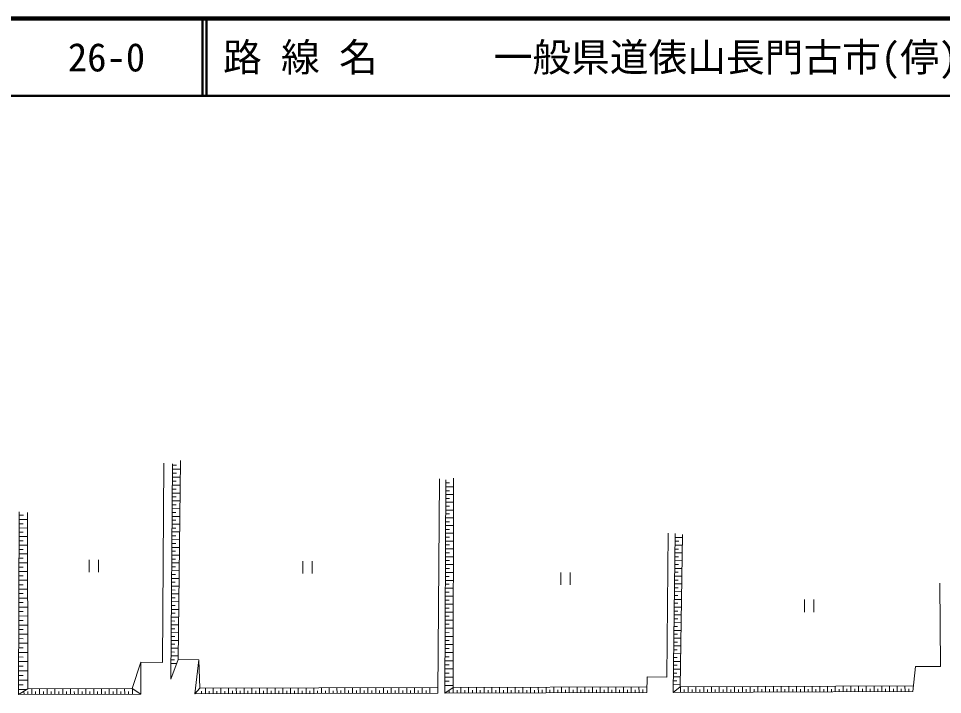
# Model space of a CAD drawing. Units: millimetres, scale not verified. Extents: x 40000 to 680000, y 20000 to 380000.
# Drawn here: x 153966 to 273297, y 292764 to 380000 of the extents above; entities that cross this region are included whole.
import ezdxf
from ezdxf.enums import TextEntityAlignment as Align

# ---------------------------------------------------------------- set-up
doc = ezdxf.new("R2010")
doc.units = ezdxf.units.MM
doc.header["$LTSCALE"] = 1000
for name, color, linetype, lineweight in [('M-BGD', 7, 'Continuous', 13), ('M-TTL', 2, 'Continuous', 140), ('M-TTL-LINE', 7, 'Continuous', 50), ('M-TTL-TXT', 7, 'Continuous', 13)]:
    doc.layers.add(name, color=color, linetype=linetype, lineweight=lineweight)
doc.styles.add('ＭＳ ゴシック', font='')
doc.styles.get('ＭＳ ゴシック').set_extended_font_data('MS Gothic')

msp = doc.modelspace()

# ---------------------------------------------------------------- linework, layer by layer
at = {"layer": 'M-BGD'}
for p, q in [((172561, 296900), (172755, 322631)), ((173852, 322552), (173659, 294751)), ((173850, 322345), (174366, 322341)), ((174580, 297271), (174892, 322947)), ((173843, 321316), (174356, 321312)), ((173847, 321829), (174878, 321822)), ((173836, 320292), (174347, 320289)), ((173840, 320803), (174866, 320796)), ((208357, 320609), (208102, 292940)), ((209147, 320449), (209031, 292943)), ((209145, 320067), (209636, 320065)), ((210098, 293673), (210126, 320683)), ((173825, 318766), (174841, 318759)), ((173829, 319274), (174337, 319270)), ((173832, 319782), (174853, 319774)), ((209141, 319067), (209634, 319065)), ((209143, 319567), (210125, 319563)), ((173818, 317755), (174829, 317748)), ((173822, 318261), (174327, 318257)), ((209135, 317568), (210123, 317563)), ((209137, 318067), (209631, 318065)), ((209139, 318567), (210124, 318563)), ((154044, 316328), (153978, 292764)), ((155185, 293494), (155141, 316252)), ((173808, 316250), (174308, 316247)), ((173811, 316750), (174817, 316743)), ((173815, 317253), (174318, 317249)), ((209131, 316568), (210122, 316563)), ((209133, 317068), (209629, 317065)), ((154042, 315359), (155143, 315356)), ((154043, 315909), (154594, 315908)), ((173801, 315250), (174298, 315247)), ((173805, 315750), (174805, 315743)), ((209124, 315068), (209623, 315065)), ((209127, 315568), (210121, 315563)), ((209129, 316068), (209626, 316065)), ((154039, 314252), (155145, 314249)), ((154040, 314806), (154593, 314804)), ((173794, 314250), (174289, 314247)), ((173798, 314750), (174792, 314743)), ((209120, 314067), (209621, 314065)), ((209122, 314568), (210120, 314563)), ((154035, 313141), (155147, 313138)), ((154037, 313697), (154593, 313695)), ((173784, 312750), (174768, 312743)), ((173787, 313250), (174279, 313247)), ((173791, 313750), (174780, 313743)), ((209116, 313065), (209618, 313063)), ((209118, 313567), (210119, 313563)), ((237689, 295002), (237877, 313589)), ((238774, 313541), (238531, 293039)), ((238768, 313038), (239709, 313027)), ((239418, 293769), (239715, 313420)), ((154031, 311463), (154592, 311462)), ((154032, 312024), (155149, 312021)), ((154034, 312583), (154592, 312581)), ((173777, 311750), (174756, 311744)), ((173780, 312250), (174270, 312247)), ((209110, 311556), (210117, 311552)), ((209112, 312059), (209615, 312057)), ((209114, 312563), (210118, 312559)), ((238750, 311538), (239217, 311533)), ((238756, 312038), (239694, 312027)), ((238762, 312538), (239231, 312532)), ((154028, 310338), (154591, 310337)), ((154029, 310902), (155151, 310899)), ((173770, 310750), (174744, 310744)), ((173773, 311250), (174260, 311247)), ((209105, 310546), (210116, 310542)), ((209108, 311051), (209613, 311049)), ((238738, 310538), (239204, 310533)), ((238744, 311038), (239679, 311027)), ((154024, 309208), (154591, 309206)), ((154026, 309775), (155153, 309771)), ((163088, 310161), (163088, 308561)), ((164288, 308561), (164288, 310161)), ((173760, 309250), (174241, 309247)), ((173763, 309750), (174732, 309744)), ((173767, 310250), (174251, 310247)), ((190689, 309977), (190689, 308377)), ((191889, 308377), (191889, 309977)), ((209101, 309532), (210115, 309528)), ((209103, 310039), (209610, 310037)), ((238726, 309538), (239190, 309533)), ((238732, 310038), (239663, 310027)), ((154021, 308072), (154590, 308071)), ((154023, 308642), (155156, 308638)), ((173753, 308250), (174232, 308247)), ((173756, 308750), (174719, 308744)), ((209095, 308006), (209605, 308004)), ((209097, 308516), (210114, 308512)), ((209099, 309024), (209607, 309022)), ((223994, 308505), (223994, 306905)), ((225194, 306905), (225194, 308505)), ((238709, 308038), (239633, 308027)), ((238714, 308538), (239177, 308533)), ((238720, 309038), (239648, 309027)), ((154018, 306931), (154590, 306930)), ((154020, 307503), (155158, 307500)), ((173742, 306750), (174695, 306744)), ((173746, 307250), (174222, 307247)), ((173749, 307750), (174707, 307744)), ((209091, 306985), (209602, 306982)), ((209093, 307496), (210112, 307492)), ((238697, 307038), (239618, 307027)), ((238703, 307538), (239163, 307533)), ((273051, 296358), (272953, 307117)), ((154015, 305785), (154589, 305783)), ((154016, 306360), (155160, 306356)), ((173735, 305750), (174683, 305744)), ((173739, 306250), (174213, 306247)), ((209086, 305960), (209599, 305958)), ((209088, 306473), (210111, 306469)), ((238679, 305538), (239136, 305533)), ((238685, 306038), (239603, 306028)), ((238691, 306538), (239150, 306533)), ((154011, 304633), (154589, 304631)), ((154013, 305210), (155162, 305207)), ((173728, 304750), (174671, 304744)), ((173732, 305250), (174203, 305247)), ((209080, 304417), (210109, 304413)), ((209082, 304932), (209597, 304930)), ((209084, 305447), (210110, 305443)), ((238667, 304539), (239123, 304533)), ((238673, 305038), (239588, 305028)), ((255459, 305009), (255459, 303409)), ((256659, 303409), (256659, 305009)), ((154008, 303476), (154588, 303474)), ((154010, 304056), (155165, 304052)), ((173718, 303251), (174184, 303247)), ((173722, 303750), (174659, 303744)), ((173725, 304250), (174194, 304247)), ((209075, 303385), (210108, 303380)), ((209078, 303901), (209594, 303899)), ((238655, 303539), (239109, 303533)), ((238661, 304039), (239573, 304028)), ((154005, 302313), (154588, 302311)), ((154007, 302895), (155167, 302892)), ((173711, 302251), (174175, 302247)), ((173715, 302751), (174647, 302744)), ((209071, 302349), (210107, 302345)), ((209073, 302867), (209591, 302865)), ((238638, 302039), (239543, 302028)), ((238643, 302539), (239096, 302533)), ((238649, 303039), (239558, 303028)), ((154002, 301144), (154587, 301142)), ((154003, 301730), (155169, 301726)), ((173701, 300751), (174622, 300744)), ((173704, 301251), (174165, 301247)), ((173708, 301751), (174634, 301744)), ((209064, 300788), (209586, 300786)), ((209067, 301310), (210106, 301305)), ((209069, 301829), (209588, 301827)), ((238626, 301039), (239528, 301028)), ((238632, 301539), (239083, 301533)), ((153998, 299970), (154587, 299968)), ((154000, 300558), (155171, 300555)), ((173694, 299751), (174610, 299744)), ((173697, 300251), (174155, 300247)), ((209060, 299744), (209583, 299742)), ((209062, 300267), (210105, 300263)), ((238608, 299539), (239056, 299534)), ((238614, 300039), (239512, 300028)), ((238620, 300539), (239069, 300533)), ((153995, 298790), (154586, 298788)), ((153997, 299381), (155174, 299378)), ((173687, 298751), (174598, 298744)), ((173690, 299251), (174146, 299247)), ((209056, 298697), (209580, 298695)), ((209058, 299221), (210104, 299217)), ((238596, 298539), (239042, 298534)), ((238602, 299039), (239497, 299028)), ((153992, 297605), (154586, 297603)), ((153993, 298199), (155176, 298196)), ((173659, 294751), (174580, 297271)), ((173677, 297251), (174121, 297248)), ((173680, 297751), (174586, 297744)), ((173683, 298251), (174136, 298247)), ((174580, 297271), (177255, 297239)), ((177255, 297239), (176750, 292838)), ((177255, 297239), (177400, 293567)), ((209051, 297646), (209577, 297644)), ((209053, 298172), (210103, 298168)), ((238584, 297539), (239029, 297534)), ((238590, 298039), (239482, 298028)), ((153988, 296414), (154585, 296412)), ((153990, 297011), (155178, 297007)), ((168651, 293538), (169750, 296916)), ((169750, 296916), (169750, 292815)), ((169750, 296916), (172561, 296900)), ((173673, 296751), (174388, 296746)), ((209045, 296064), (210100, 296060)), ((209047, 296592), (209575, 296590)), ((209049, 297120), (210101, 297116)), ((238567, 296039), (239452, 296029)), ((238572, 296539), (239015, 296534)), ((238578, 297039), (239467, 297029)), ((269454, 293140), (269788, 296379)), ((269788, 296379), (273051, 296358)), ((153985, 295217), (154585, 295215)), ((153987, 295817), (155181, 295813)), ((209040, 295005), (210099, 295001)), ((209042, 295535), (209572, 295533)), ((235103, 293028), (235169, 295034)), ((235169, 295034), (237689, 295002)), ((238555, 295039), (239437, 295029)), ((238561, 295539), (239002, 295534)), ((153982, 294013), (154586, 294011)), ((153983, 294617), (155183, 294614)), ((176750, 292838), (177400, 293567)), ((177400, 293567), (208109, 293667)), ((178103, 292842), (178100, 293569)), ((179103, 292846), (179100, 293572)), ((180103, 292849), (180100, 293575)), ((181103, 292852), (181100, 293579)), ((182103, 292855), (182100, 293582)), ((183103, 292859), (183100, 293585)), ((184103, 292862), (184100, 293588)), ((185103, 292865), (185100, 293592)), ((186103, 292868), (186100, 293595)), ((187103, 292872), (187100, 293598)), ((188103, 292875), (188100, 293601)), ((189103, 292878), (189100, 293605)), ((190103, 292881), (190100, 293608)), ((191103, 292885), (191100, 293611)), ((192103, 292888), (192100, 293614)), ((193103, 292891), (193100, 293618)), ((194103, 292894), (194100, 293621)), ((195102, 292898), (195100, 293624)), ((196102, 292901), (196100, 293628)), ((197102, 292904), (197100, 293631)), ((198102, 292907), (198100, 293634)), ((199102, 292911), (199100, 293637)), ((200102, 292914), (200100, 293641)), ((201102, 292917), (201100, 293644)), ((202102, 292921), (202100, 293647)), ((203102, 292924), (203100, 293650)), ((204102, 292927), (204100, 293654)), ((205102, 292930), (205100, 293657)), ((206102, 292934), (206100, 293660)), ((207102, 292937), (207100, 293663)), ((209031, 292943), (210098, 293673)), ((209036, 293943), (210098, 293939)), ((209038, 294474), (209569, 294472)), ((210098, 293673), (235127, 293755)), ((210103, 292947), (210100, 293673)), ((211103, 292950), (211100, 293676)), ((212103, 292953), (212100, 293680)), ((213103, 292956), (213100, 293683)), ((214103, 292960), (214100, 293686)), ((215103, 292963), (215100, 293689)), ((216103, 292966), (216100, 293693)), ((217103, 292969), (217100, 293696)), ((218103, 292973), (218100, 293699)), ((219103, 292976), (219100, 293703)), ((220103, 292979), (220100, 293706)), ((221103, 292982), (221100, 293709)), ((222103, 292986), (222100, 293712)), ((223103, 292989), (223100, 293716)), ((224103, 292992), (224100, 293719)), ((225103, 292996), (225100, 293722)), ((226103, 292999), (226100, 293725)), ((227103, 293002), (227100, 293729)), ((228103, 293005), (228100, 293732)), ((229103, 293009), (229100, 293735)), ((230103, 293012), (230100, 293738)), ((231103, 293015), (231100, 293742)), ((232103, 293018), (232100, 293745)), ((233103, 293022), (233100, 293748)), ((234103, 293025), (234100, 293751)), ((239418, 293769), (238531, 293039)), ((238543, 294039), (239422, 294029)), ((238549, 294539), (238988, 294534)), ((239418, 293769), (269529, 293867)), ((239454, 293042), (239452, 293769)), ((240454, 293046), (240452, 293772)), ((241454, 293049), (241452, 293775)), ((242454, 293052), (242452, 293779)), ((243454, 293055), (243452, 293782)), ((244454, 293059), (244452, 293785)), ((245454, 293062), (245452, 293788)), ((246454, 293065), (246452, 293792)), ((247454, 293068), (247452, 293795)), ((248454, 293072), (248452, 293798)), ((249454, 293075), (249452, 293802)), ((250454, 293078), (250452, 293805)), ((251454, 293081), (251452, 293808)), ((252454, 293085), (252452, 293811)), ((253454, 293088), (253452, 293815)), ((254454, 293091), (254452, 293818)), ((255454, 293095), (255452, 293821)), ((256454, 293098), (256452, 293824)), ((257454, 293101), (257452, 293828)), ((258454, 293104), (258451, 293831)), ((259454, 293108), (259451, 293834)), ((260454, 293111), (260451, 293837)), ((261454, 293114), (261451, 293841)), ((262454, 293117), (262451, 293844)), ((263454, 293121), (263451, 293847)), ((264454, 293124), (264451, 293850)), ((265454, 293127), (265451, 293854)), ((266454, 293130), (266451, 293857)), ((267454, 293134), (267451, 293860)), ((268454, 293137), (268451, 293863)), ((155185, 293494), (153978, 292764)), ((153978, 292764), (169750, 292815)), ((153980, 293408), (155039, 293405)), ((154680, 292766), (154679, 293188)), ((155180, 292768), (155179, 293131)), ((155185, 293494), (168651, 293538)), ((155680, 292769), (155678, 293496)), ((156180, 292771), (156179, 293134)), ((156680, 292772), (156678, 293499)), ((157180, 292774), (157179, 293137)), ((157680, 292776), (157678, 293502)), ((158180, 292777), (158179, 293141)), ((158680, 292779), (158678, 293505)), ((159180, 292781), (159179, 293144)), ((159680, 292782), (159678, 293509)), ((160180, 292784), (160179, 293147)), ((160680, 292785), (160678, 293512)), ((161180, 292787), (161179, 293150)), ((161680, 292789), (161678, 293515)), ((162180, 292790), (162179, 293154)), ((162680, 292792), (162678, 293519)), ((163180, 292794), (163179, 293157)), ((163680, 292795), (163678, 293522)), ((164180, 292797), (164179, 293160)), ((164680, 292798), (164678, 293525)), ((165180, 292800), (165179, 293163)), ((165680, 292802), (165678, 293528)), ((166180, 292803), (166179, 293167)), ((166680, 292805), (166678, 293532)), ((167180, 292807), (167179, 293170)), ((167680, 292808), (167678, 293535)), ((168180, 292810), (168179, 293173)), ((169750, 292815), (168651, 293538)), ((168680, 292812), (168678, 293521)), ((176750, 292838), (208102, 292940)), ((177603, 292841), (177601, 293204)), ((178603, 292844), (178601, 293207)), ((179603, 292847), (179601, 293210)), ((180603, 292850), (180601, 293214)), ((181603, 292854), (181601, 293217)), ((182603, 292857), (182601, 293220)), ((183603, 292860), (183601, 293223)), ((184603, 292863), (184601, 293227)), ((185603, 292867), (185601, 293230)), ((186603, 292870), (186601, 293233)), ((187603, 292873), (187601, 293237)), ((188603, 292877), (188601, 293240)), ((189603, 292880), (189601, 293243)), ((190603, 292883), (190601, 293246)), ((191603, 292886), (191601, 293250)), ((192603, 292890), (192601, 293253)), ((193603, 292893), (193601, 293256)), ((194602, 292896), (194601, 293259)), ((195602, 292899), (195601, 293263)), ((196602, 292903), (196601, 293266)), ((197602, 292906), (197601, 293269)), ((198602, 292909), (198601, 293272)), ((199602, 292912), (199601, 293276)), ((200602, 292916), (200601, 293279)), ((201602, 292919), (201601, 293282)), ((202602, 292922), (202601, 293285)), ((203602, 292925), (203601, 293289)), ((204602, 292929), (204601, 293292)), ((205602, 292932), (205601, 293295)), ((206602, 292935), (206601, 293298)), ((209031, 292943), (235103, 293028)), ((209603, 292945), (209602, 293308)), ((210603, 292948), (210602, 293312)), ((211603, 292952), (211602, 293315)), ((212603, 292955), (212602, 293318)), ((213603, 292958), (213602, 293321)), ((214603, 292961), (214602, 293325)), ((215603, 292965), (215602, 293328)), ((216603, 292968), (216602, 293331)), ((217603, 292971), (217602, 293334)), ((218603, 292974), (218602, 293338)), ((219603, 292978), (219602, 293341)), ((220603, 292981), (220602, 293344)), ((221603, 292984), (221602, 293347)), ((222603, 292987), (222602, 293351)), ((223603, 292991), (223602, 293354)), ((224603, 292994), (224602, 293357)), ((225603, 292997), (225602, 293360)), ((226603, 293000), (226602, 293364)), ((227603, 293004), (227602, 293367)), ((228603, 293007), (228602, 293370)), ((229603, 293010), (229602, 293373)), ((230603, 293013), (230602, 293377)), ((231603, 293017), (231602, 293380)), ((232603, 293020), (232601, 293383)), ((233603, 293023), (233601, 293387)), ((234603, 293027), (234601, 293390)), ((238531, 293039), (269454, 293140)), ((239954, 293044), (239953, 293407)), ((240954, 293047), (240953, 293411)), ((241954, 293050), (241953, 293414)), ((242954, 293054), (242953, 293417)), ((243954, 293057), (243953, 293420)), ((244954, 293060), (244953, 293424)), ((245954, 293064), (245953, 293427)), ((246954, 293067), (246953, 293430)), ((247954, 293070), (247953, 293433)), ((248954, 293073), (248953, 293437)), ((249954, 293077), (249953, 293440)), ((250954, 293080), (250953, 293443)), ((251954, 293083), (251953, 293446)), ((252954, 293086), (252953, 293450)), ((253954, 293090), (253953, 293453)), ((254954, 293093), (254953, 293456)), ((255954, 293096), (255953, 293459)), ((256954, 293099), (256953, 293463)), ((257954, 293103), (257953, 293466)), ((258954, 293106), (258953, 293469)), ((259954, 293109), (259953, 293472)), ((260954, 293112), (260953, 293476)), ((261954, 293116), (261953, 293479)), ((262954, 293119), (262953, 293482)), ((263954, 293122), (263953, 293486)), ((264954, 293125), (264953, 293489)), ((265954, 293129), (265953, 293492)), ((266954, 293132), (266953, 293495)), ((267954, 293135), (267953, 293499)), ((268954, 293139), (268953, 293502))]:
    msp.add_line(p, q, dxfattribs=at)
at = {"layer": 'M-TTL'}
msp.add_line((680000, 380000), (40000, 380000), dxfattribs=at)
at = {"layer": 'M-TTL-LINE'}
for p, q in [((177750, 380000), (177750, 370000)), ((178250, 380000), (178250, 370000)), ((40000, 370000), (680000, 370000))]:
    msp.add_line(p, q, dxfattribs=at)

# ---------------------------------------------------------------- texts
at = {"layer": 'M-TTL-TXT', "style": 'ＭＳ ゴシック'}
for s, p in [('図面コード      26-0', (120380, 375000)), ('路 線 名      一般県道俵山長門古市(停)線', (180380, 375000))]:
    msp.add_text(s, height=3666, dxfattribs=at).set_placement(p, align=Align.MIDDLE_LEFT)

doc.saveas('drawing.dxf')
